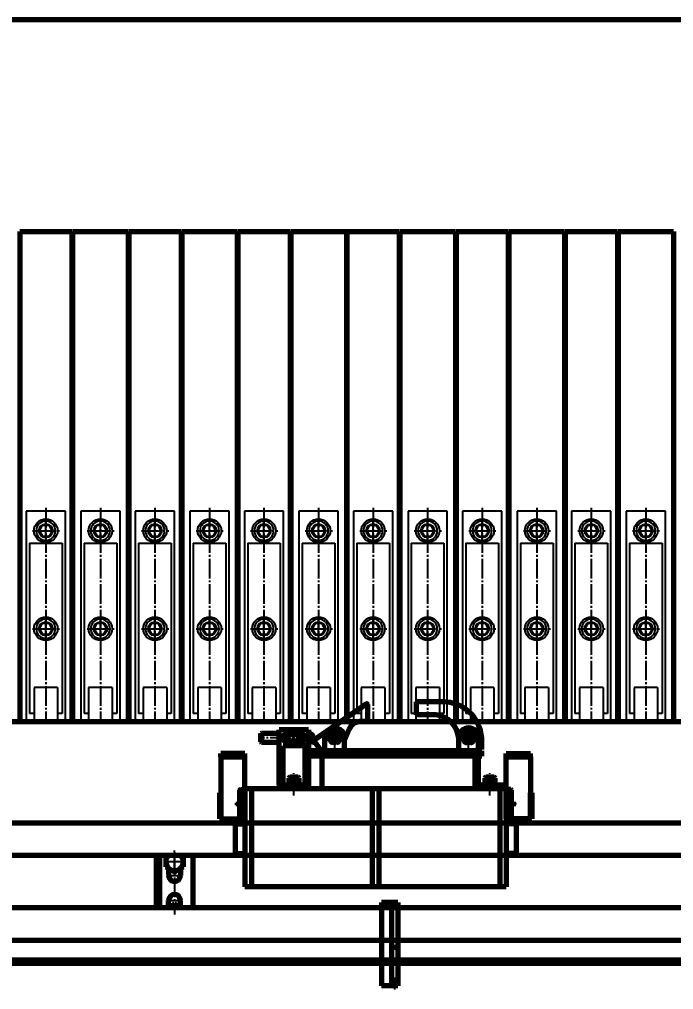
# Model space of a CAD drawing. Header units: millimetres. Extents: x -14850 to 14850, y -10500 to 10500.
# Drawn here: x -5127 to -4125, y 2566 to 4052 of the extents above; entities that cross this region are included whole.
import ezdxf

# ---------------------------------------------------------------- set-up
doc = ezdxf.new("R2010")
doc.units = ezdxf.units.MM
doc.linetypes.add('EB_DASH', pattern=[6, 3, -3])
doc.linetypes.add('EB_DASHDOT', pattern=[39, 30, -3, 3, -3])
for name, color, linetype, lineweight in [('CAXA0', 7, 'Continuous', 70), ('CAXA1', 1, 'EB_DASHDOT', 25), ('CAXA2', 6, 'EB_DASH', 25), ('CAXA3', 7, 'Continuous', 25), ('CAXA4', 3, 'Continuous', 25)]:
    doc.layers.add(name, color=color, linetype=linetype, lineweight=lineweight)
doc.styles.add('标准', font='', dxfattribs={"width": 0.667})
doc.styles.get('标准').set_extended_font_data('NSimSun')
doc.dimstyles.new('标准', dxfattribs={"dimscale": 50, "dimtxt": 3.5, "dimasz": 3, "dimexe": 2, "dimexo": 0, "dimtad": 1, "dimdec": 1, "dimzin": 12, "dimdsep": 46, "dimtxsty": '标准', "dimcen": 0, "dimdle": 4, "dimaunit": 1, "dimazin": 2, "dimtfac": 1, "dimtdec": 3, "dimtmove": 0, "dimatfit": 3, "dimfxl": 0, "dimtolj": 1, "dimtzin": 0, "dimarcsym": 0})

# ---------------------------------------------------------------- blocks, each defined once
blk = doc.blocks.new('CAXBLOCK44', base_point=(-4560, 2639))
at = {"layer": 'CAXA0', "linetype": 'Continuous', "lineweight": 70}
for p, q in [((-4547.4, 2699.6), (-4572.4, 2699.6)), ((-4572.4, 2699.6), (-4572.4, 2571.6)), ((-4557.4, 2699.6), (-4557.4, 2571.6)), ((-4547.4, 2699.6), (-4547.4, 2571.6)), ((-4547.4, 2630.6), (-4557.4, 2630.6)), ((-4547.4, 2571.6), (-4572.4, 2571.6))]:
    blk.add_line(p, q, dxfattribs=at)
at = {"layer": 'CAXA1', "linetype": 'EB_DASHDOT', "lineweight": 25}
for p, q in [((-4560, 2608.6), (-4545.4, 2608.6)), ((-4559.5, 2583.6), (-4543.5, 2583.6))]:
    blk.add_line(p, q, dxfattribs=at)
at = {"layer": 'CAXA1', "color": 1, "linetype": 'EB_DASHDOT', "lineweight": 25}
blk.add_line((-4552.4, 2582.5), (-4552.4, 2566), dxfattribs=at)
blk = doc.blocks.new('CAXBLOCK282', base_point=(-4210.4, 3351.7))
at = {"layer": 'CAXA0', "linetype": 'Continuous', "lineweight": 70}
for p, q in [((-4210.4, 3726.7), (-4125.4, 3726.7)), ((-4210.4, 3726.7), (-4210.4, 2976.7)), ((-4125.4, 3726.7), (-4125.4, 2976.7)), ((-4210.4, 2976.7), (-4125.4, 2976.7))]:
    blk.add_line(p, q, dxfattribs=at)
at = {"layer": 'CAXA2', "color": 6, "linetype": 'Continuous', "lineweight": 25}
for p, q in [((-4197.9, 3298.7), (-4197.9, 2976.7)), ((-4137.9, 3298.7), (-4197.9, 3298.7)), ((-4137.9, 2976.7), (-4137.9, 3298.7)), ((-4167.9, 3250.8), (-4167.9, 3286.5)), ((-4177.7, 3268.7), (-4172.8, 3277.2)), ((-4177.7, 3268.7), (-4172.8, 3260.2)), ((-4172.8, 3277.2), (-4163, 3277.2)), ((-4158.1, 3268.7), (-4163, 3277.2)), ((-4158.1, 3268.7), (-4163, 3277.2)), ((-4158.1, 3268.7), (-4163, 3260.2)), ((-4172.8, 3260.2), (-4163, 3260.2)), ((-4192.9, 3249.7), (-4192.9, 2988.7)), ((-4192.9, 3249.7), (-4142.9, 3249.7)), ((-4142.9, 3249.7), (-4142.9, 2988.7)), ((-4167.9, 3100.8), (-4167.9, 3136.5)), ((-4177.7, 3118.7), (-4172.8, 3127.2)), ((-4172.8, 3127.2), (-4163, 3127.2)), ((-4158.1, 3118.7), (-4163, 3127.2)), ((-4158.1, 3118.7), (-4163, 3127.2)), ((-4177.7, 3118.7), (-4172.8, 3110.2)), ((-4172.8, 3110.2), (-4163, 3110.2)), ((-4158.1, 3118.7), (-4163, 3110.2)), ((-4185.9, 3028.7), (-4185.9, 2978.7)), ((-4149.9, 3028.7), (-4185.9, 3028.7)), ((-4149.9, 3028.7), (-4149.9, 2978.7)), ((-4185.9, 2988.7), (-4192.9, 2988.7)), ((-4142.9, 2988.7), (-4149.9, 2988.7)), ((-4149.9, 2978.7), (-4185.9, 2978.7))]:
    blk.add_line(p, q, dxfattribs=at)
at = {"layer": 'CAXA2', "color": 6, "linetype": 'EB_DASHDOT', "lineweight": 25}
for p, q in [((-4167.9, 3303.7), (-4167.9, 2976.7)), ((-4188.4, 3268.7), (-4146.8, 3268.7)), ((-4188.4, 3118.7), (-4146.8, 3118.7))]:
    blk.add_line(p, q, dxfattribs=at)
at = {"layer": 'CAXA2', "color": 6, "linetype": 'Continuous', "lineweight": 25}
for centre, radius in [((-4167.9, 3268.7), 18), ((-4167.9, 3268.7), 10.5), ((-4167.9, 3268.7), 9.81), ((-4167.9, 3118.7), 18), ((-4167.9, 3118.7), 18), ((-4167.9, 3118.7), 10.5), ((-4167.9, 3118.7), 10.5), ((-4167.9, 3118.7), 9.81)]:
    blk.add_circle(centre, radius, dxfattribs=at)
for centre, start, end in [((-4167.9, 3268.7), 0, 180), ((-4167.9, 3268.7), 180, 0), ((-4167.9, 3118.7), 0, 180), ((-4167.9, 3118.7), 180, 0)]:
    blk.add_arc(centre, 14.8, start, end, dxfattribs=at)
blk = doc.blocks.new('CAXBLOCK283', base_point=(-4106.5, 3358.4))
at = {"layer": 'CAXA0', "linetype": 'Continuous', "lineweight": 70}
for p, q in [((-4291.4, 3726.7), (-4211.4, 3726.7)), ((-4291.4, 3726.7), (-4291.4, 2976.7)), ((-4211.4, 3726.7), (-4211.4, 2976.7)), ((-4291.4, 2976.7), (-4211.4, 2976.7))]:
    blk.add_line(p, q, dxfattribs=at)
at = {"layer": 'CAXA2', "color": 6, "linetype": 'Continuous', "lineweight": 25}
for p, q in [((-4281.4, 3298.7), (-4281.4, 2976.7)), ((-4221.4, 3298.7), (-4281.4, 3298.7)), ((-4221.4, 2976.7), (-4221.4, 3298.7)), ((-4251.4, 3250.8), (-4251.4, 3286.5)), ((-4261.2, 3268.7), (-4256.3, 3277.2)), ((-4261.2, 3268.7), (-4256.3, 3260.2)), ((-4256.3, 3277.2), (-4246.5, 3277.2)), ((-4241.6, 3268.7), (-4246.5, 3277.2)), ((-4241.6, 3268.7), (-4246.5, 3277.2)), ((-4241.6, 3268.7), (-4246.5, 3260.2)), ((-4256.3, 3260.2), (-4246.5, 3260.2)), ((-4276.4, 3249.7), (-4276.4, 2988.7)), ((-4276.4, 3249.7), (-4226.4, 3249.7)), ((-4226.4, 3249.7), (-4226.4, 2988.7)), ((-4251.4, 3100.8), (-4251.4, 3136.5)), ((-4261.2, 3118.7), (-4256.3, 3127.2)), ((-4256.3, 3127.2), (-4246.5, 3127.2)), ((-4241.6, 3118.7), (-4246.5, 3127.2)), ((-4241.6, 3118.7), (-4246.5, 3127.2)), ((-4261.2, 3118.7), (-4256.3, 3110.2)), ((-4256.3, 3110.2), (-4246.5, 3110.2)), ((-4241.6, 3118.7), (-4246.5, 3110.2)), ((-4269.4, 3028.7), (-4269.4, 2978.7)), ((-4233.4, 3028.7), (-4269.4, 3028.7)), ((-4233.4, 3028.7), (-4233.4, 2978.7)), ((-4269.4, 2988.7), (-4276.4, 2988.7)), ((-4226.4, 2988.7), (-4233.4, 2988.7)), ((-4233.4, 2978.7), (-4269.4, 2978.7))]:
    blk.add_line(p, q, dxfattribs=at)
at = {"layer": 'CAXA2', "color": 6, "linetype": 'EB_DASHDOT', "lineweight": 25}
for p, q in [((-4251.4, 3303.7), (-4251.4, 2976.7)), ((-4271.9, 3268.7), (-4230.3, 3268.7)), ((-4271.9, 3118.7), (-4230.3, 3118.7))]:
    blk.add_line(p, q, dxfattribs=at)
at = {"layer": 'CAXA2', "color": 6, "linetype": 'Continuous', "lineweight": 25}
for centre, radius in [((-4251.4, 3268.7), 18), ((-4251.4, 3268.7), 10.5), ((-4251.4, 3268.7), 9.81), ((-4251.4, 3118.7), 18), ((-4251.4, 3118.7), 18), ((-4251.4, 3118.7), 10.5), ((-4251.4, 3118.7), 10.5), ((-4251.4, 3118.7), 9.81)]:
    blk.add_circle(centre, radius, dxfattribs=at)
for centre, start, end in [((-4251.4, 3268.7), 0, 180), ((-4251.4, 3268.7), 180, 0), ((-4251.4, 3118.7), 0, 180), ((-4251.4, 3118.7), 180, 0)]:
    blk.add_arc(centre, 14.8, start, end, dxfattribs=at)
blk = doc.blocks.new('CAXBLOCK284', base_point=(-4377.4, 3351.7))
at = {"layer": 'CAXA0', "linetype": 'Continuous', "lineweight": 70}
for p, q in [((-4377.4, 3726.7), (-4292.4, 3726.7)), ((-4377.4, 3726.7), (-4377.4, 2976.7)), ((-4292.4, 3726.7), (-4292.4, 2976.7)), ((-4377.4, 2976.7), (-4292.4, 2976.7))]:
    blk.add_line(p, q, dxfattribs=at)
at = {"layer": 'CAXA2', "color": 6, "linetype": 'Continuous', "lineweight": 25}
for p, q in [((-4364.9, 3298.7), (-4364.9, 2976.7)), ((-4304.9, 3298.7), (-4364.9, 3298.7)), ((-4304.9, 2976.7), (-4304.9, 3298.7)), ((-4334.9, 3250.8), (-4334.9, 3286.5)), ((-4344.7, 3268.7), (-4339.8, 3277.2)), ((-4344.7, 3268.7), (-4339.8, 3260.2)), ((-4339.8, 3277.2), (-4330, 3277.2)), ((-4325.1, 3268.7), (-4330, 3277.2)), ((-4325.1, 3268.7), (-4330, 3277.2)), ((-4325.1, 3268.7), (-4330, 3260.2)), ((-4339.8, 3260.2), (-4330, 3260.2)), ((-4359.9, 3249.7), (-4359.9, 2988.7)), ((-4359.9, 3249.7), (-4309.9, 3249.7)), ((-4309.9, 3249.7), (-4309.9, 2988.7)), ((-4334.9, 3100.8), (-4334.9, 3136.5)), ((-4344.7, 3118.7), (-4339.8, 3127.2)), ((-4339.8, 3127.2), (-4330, 3127.2)), ((-4325.1, 3118.7), (-4330, 3127.2)), ((-4325.1, 3118.7), (-4330, 3127.2)), ((-4344.7, 3118.7), (-4339.8, 3110.2)), ((-4339.8, 3110.2), (-4330, 3110.2)), ((-4325.1, 3118.7), (-4330, 3110.2)), ((-4352.9, 3028.7), (-4352.9, 2978.7)), ((-4316.9, 3028.7), (-4352.9, 3028.7)), ((-4316.9, 3028.7), (-4316.9, 2978.7)), ((-4352.9, 2988.7), (-4359.9, 2988.7)), ((-4309.9, 2988.7), (-4316.9, 2988.7)), ((-4316.9, 2978.7), (-4352.9, 2978.7))]:
    blk.add_line(p, q, dxfattribs=at)
at = {"layer": 'CAXA2', "color": 6, "linetype": 'EB_DASHDOT', "lineweight": 25}
for p, q in [((-4334.9, 3303.7), (-4334.9, 2976.7)), ((-4355.4, 3268.7), (-4313.8, 3268.7)), ((-4355.4, 3118.7), (-4313.8, 3118.7))]:
    blk.add_line(p, q, dxfattribs=at)
at = {"layer": 'CAXA2', "color": 6, "linetype": 'Continuous', "lineweight": 25}
for centre, radius in [((-4334.9, 3268.7), 18), ((-4334.9, 3268.7), 10.5), ((-4334.9, 3268.7), 9.81), ((-4334.9, 3118.7), 18), ((-4334.9, 3118.7), 18), ((-4334.9, 3118.7), 10.5), ((-4334.9, 3118.7), 10.5), ((-4334.9, 3118.7), 9.81)]:
    blk.add_circle(centre, radius, dxfattribs=at)
for centre, start, end in [((-4334.9, 3268.7), 0, 180), ((-4334.9, 3268.7), 180, 0), ((-4334.9, 3118.7), 0, 180), ((-4334.9, 3118.7), 180, 0)]:
    blk.add_arc(centre, 14.8, start, end, dxfattribs=at)
blk = doc.blocks.new('CAXBLOCK285', base_point=(-4273.5, 3358.4))
at = {"layer": 'CAXA0', "linetype": 'Continuous', "lineweight": 70}
for p, q in [((-4458.4, 3726.7), (-4378.4, 3726.7)), ((-4458.4, 3726.7), (-4458.4, 2976.7)), ((-4378.4, 3726.7), (-4378.4, 2976.7)), ((-4458.4, 2976.7), (-4378.4, 2976.7))]:
    blk.add_line(p, q, dxfattribs=at)
at = {"layer": 'CAXA2', "color": 6, "linetype": 'Continuous', "lineweight": 25}
for p, q in [((-4448.4, 3298.7), (-4448.4, 2976.7)), ((-4388.4, 3298.7), (-4448.4, 3298.7)), ((-4388.4, 2976.7), (-4388.4, 3298.7)), ((-4418.4, 3250.8), (-4418.4, 3286.5)), ((-4428.2, 3268.7), (-4423.3, 3277.2)), ((-4428.2, 3268.7), (-4423.3, 3260.2)), ((-4423.3, 3277.2), (-4413.5, 3277.2)), ((-4408.6, 3268.7), (-4413.5, 3277.2)), ((-4408.6, 3268.7), (-4413.5, 3277.2)), ((-4408.6, 3268.7), (-4413.5, 3260.2)), ((-4423.3, 3260.2), (-4413.5, 3260.2)), ((-4443.4, 3249.7), (-4443.4, 2988.7)), ((-4443.4, 3249.7), (-4393.4, 3249.7)), ((-4393.4, 3249.7), (-4393.4, 2988.7)), ((-4418.4, 3100.8), (-4418.4, 3136.5)), ((-4428.2, 3118.7), (-4423.3, 3127.2)), ((-4423.3, 3127.2), (-4413.5, 3127.2)), ((-4408.6, 3118.7), (-4413.5, 3127.2)), ((-4408.6, 3118.7), (-4413.5, 3127.2)), ((-4428.2, 3118.7), (-4423.3, 3110.2)), ((-4423.3, 3110.2), (-4413.5, 3110.2)), ((-4408.6, 3118.7), (-4413.5, 3110.2)), ((-4436.4, 3028.7), (-4436.4, 2978.7)), ((-4400.4, 3028.7), (-4436.4, 3028.7)), ((-4400.4, 3028.7), (-4400.4, 2978.7)), ((-4436.4, 2988.7), (-4443.4, 2988.7)), ((-4393.4, 2988.7), (-4400.4, 2988.7)), ((-4400.4, 2978.7), (-4436.4, 2978.7))]:
    blk.add_line(p, q, dxfattribs=at)
at = {"layer": 'CAXA2', "color": 6, "linetype": 'EB_DASHDOT', "lineweight": 25}
for p, q in [((-4418.4, 3303.7), (-4418.4, 2976.7)), ((-4438.9, 3268.7), (-4397.3, 3268.7)), ((-4438.9, 3118.7), (-4397.3, 3118.7))]:
    blk.add_line(p, q, dxfattribs=at)
at = {"layer": 'CAXA2', "color": 6, "linetype": 'Continuous', "lineweight": 25}
for centre, radius in [((-4418.4, 3268.7), 18), ((-4418.4, 3268.7), 10.5), ((-4418.4, 3268.7), 9.81), ((-4418.4, 3118.7), 18), ((-4418.4, 3118.7), 18), ((-4418.4, 3118.7), 10.5), ((-4418.4, 3118.7), 10.5), ((-4418.4, 3118.7), 9.81)]:
    blk.add_circle(centre, radius, dxfattribs=at)
for centre, start, end in [((-4418.4, 3268.7), 0, 180), ((-4418.4, 3268.7), 180, 0), ((-4418.4, 3118.7), 0, 180), ((-4418.4, 3118.7), 180, 0)]:
    blk.add_arc(centre, 14.8, start, end, dxfattribs=at)
blk = doc.blocks.new('CAXBLOCK286', base_point=(-4544.4, 3351.7))
at = {"layer": 'CAXA0', "linetype": 'Continuous', "lineweight": 70}
for p, q in [((-4544.4, 3726.7), (-4459.4, 3726.7)), ((-4544.4, 3726.7), (-4544.4, 2976.7)), ((-4459.4, 3726.7), (-4459.4, 2976.7)), ((-4544.4, 2976.7), (-4459.4, 2976.7))]:
    blk.add_line(p, q, dxfattribs=at)
at = {"layer": 'CAXA2', "color": 6, "linetype": 'Continuous', "lineweight": 25}
for p, q in [((-4531.9, 3298.7), (-4531.9, 2976.7)), ((-4471.9, 3298.7), (-4531.9, 3298.7)), ((-4471.9, 2976.7), (-4471.9, 3298.7)), ((-4501.9, 3250.8), (-4501.9, 3286.5)), ((-4511.7, 3268.7), (-4506.8, 3277.2)), ((-4511.7, 3268.7), (-4506.8, 3260.2)), ((-4506.8, 3277.2), (-4497, 3277.2)), ((-4492.1, 3268.7), (-4497, 3277.2)), ((-4492.1, 3268.7), (-4497, 3277.2)), ((-4492.1, 3268.7), (-4497, 3260.2)), ((-4506.8, 3260.2), (-4497, 3260.2)), ((-4526.9, 3249.7), (-4526.9, 2988.7)), ((-4526.9, 3249.7), (-4476.9, 3249.7)), ((-4476.9, 3249.7), (-4476.9, 2988.7)), ((-4501.9, 3100.8), (-4501.9, 3136.5)), ((-4511.7, 3118.7), (-4506.8, 3127.2)), ((-4506.8, 3127.2), (-4497, 3127.2)), ((-4492.1, 3118.7), (-4497, 3127.2)), ((-4492.1, 3118.7), (-4497, 3127.2)), ((-4511.7, 3118.7), (-4506.8, 3110.2)), ((-4506.8, 3110.2), (-4497, 3110.2)), ((-4492.1, 3118.7), (-4497, 3110.2)), ((-4519.9, 3028.7), (-4519.9, 2978.7)), ((-4483.9, 3028.7), (-4519.9, 3028.7)), ((-4483.9, 3028.7), (-4483.9, 2978.7)), ((-4519.9, 2988.7), (-4526.9, 2988.7)), ((-4476.9, 2988.7), (-4483.9, 2988.7)), ((-4483.9, 2978.7), (-4519.9, 2978.7))]:
    blk.add_line(p, q, dxfattribs=at)
at = {"layer": 'CAXA2', "color": 6, "linetype": 'EB_DASHDOT', "lineweight": 25}
for p, q in [((-4501.9, 3303.7), (-4501.9, 2976.7)), ((-4522.4, 3268.7), (-4480.8, 3268.7)), ((-4522.4, 3118.7), (-4480.8, 3118.7))]:
    blk.add_line(p, q, dxfattribs=at)
at = {"layer": 'CAXA2', "color": 6, "linetype": 'Continuous', "lineweight": 25}
for centre, radius in [((-4501.9, 3268.7), 18), ((-4501.9, 3268.7), 10.5), ((-4501.9, 3268.7), 9.81), ((-4501.9, 3118.7), 18), ((-4501.9, 3118.7), 18), ((-4501.9, 3118.7), 10.5), ((-4501.9, 3118.7), 10.5), ((-4501.9, 3118.7), 9.81)]:
    blk.add_circle(centre, radius, dxfattribs=at)
for centre, start, end in [((-4501.9, 3268.7), 0, 180), ((-4501.9, 3268.7), 180, 0), ((-4501.9, 3118.7), 0, 180), ((-4501.9, 3118.7), 180, 0)]:
    blk.add_arc(centre, 14.8, start, end, dxfattribs=at)
blk = doc.blocks.new('CAXBLOCK287', base_point=(-4440.5, 3358.4))
at = {"layer": 'CAXA0', "linetype": 'Continuous', "lineweight": 70}
for p, q in [((-4625.4, 3726.7), (-4545.4, 3726.7)), ((-4625.4, 3726.7), (-4625.4, 2976.7)), ((-4545.4, 3726.7), (-4545.4, 2976.7)), ((-4625.4, 2976.7), (-4545.4, 2976.7))]:
    blk.add_line(p, q, dxfattribs=at)
at = {"layer": 'CAXA2', "color": 6, "linetype": 'Continuous', "lineweight": 25}
for p, q in [((-4615.4, 3298.7), (-4615.4, 2976.7)), ((-4555.4, 3298.7), (-4615.4, 3298.7)), ((-4555.4, 2976.7), (-4555.4, 3298.7)), ((-4585.4, 3250.8), (-4585.4, 3286.5)), ((-4595.2, 3268.7), (-4590.3, 3277.2)), ((-4595.2, 3268.7), (-4590.3, 3260.2)), ((-4590.3, 3277.2), (-4580.5, 3277.2)), ((-4575.6, 3268.7), (-4580.5, 3277.2)), ((-4575.6, 3268.7), (-4580.5, 3277.2)), ((-4575.6, 3268.7), (-4580.5, 3260.2)), ((-4590.3, 3260.2), (-4580.5, 3260.2)), ((-4610.4, 3249.7), (-4610.4, 2988.7)), ((-4610.4, 3249.7), (-4560.4, 3249.7)), ((-4560.4, 3249.7), (-4560.4, 2988.7)), ((-4585.4, 3100.8), (-4585.4, 3136.5)), ((-4595.2, 3118.7), (-4590.3, 3127.2)), ((-4590.3, 3127.2), (-4580.5, 3127.2)), ((-4575.6, 3118.7), (-4580.5, 3127.2)), ((-4575.6, 3118.7), (-4580.5, 3127.2)), ((-4595.2, 3118.7), (-4590.3, 3110.2)), ((-4590.3, 3110.2), (-4580.5, 3110.2)), ((-4575.6, 3118.7), (-4580.5, 3110.2)), ((-4603.4, 3028.7), (-4603.4, 2978.7)), ((-4567.4, 3028.7), (-4603.4, 3028.7)), ((-4567.4, 3028.7), (-4567.4, 2978.7)), ((-4603.4, 2988.7), (-4610.4, 2988.7)), ((-4560.4, 2988.7), (-4567.4, 2988.7)), ((-4567.4, 2978.7), (-4603.4, 2978.7))]:
    blk.add_line(p, q, dxfattribs=at)
at = {"layer": 'CAXA2', "color": 6, "linetype": 'EB_DASHDOT', "lineweight": 25}
for p, q in [((-4585.4, 3303.7), (-4585.4, 2976.7)), ((-4605.9, 3268.7), (-4564.3, 3268.7)), ((-4605.9, 3118.7), (-4564.3, 3118.7))]:
    blk.add_line(p, q, dxfattribs=at)
at = {"layer": 'CAXA2', "color": 6, "linetype": 'Continuous', "lineweight": 25}
for centre, radius in [((-4585.4, 3268.7), 18), ((-4585.4, 3268.7), 10.5), ((-4585.4, 3268.7), 9.81), ((-4585.4, 3118.7), 18), ((-4585.4, 3118.7), 18), ((-4585.4, 3118.7), 10.5), ((-4585.4, 3118.7), 10.5), ((-4585.4, 3118.7), 9.81)]:
    blk.add_circle(centre, radius, dxfattribs=at)
for centre, start, end in [((-4585.4, 3268.7), 0, 180), ((-4585.4, 3268.7), 180, 0), ((-4585.4, 3118.7), 0, 180), ((-4585.4, 3118.7), 180, 0)]:
    blk.add_arc(centre, 14.8, start, end, dxfattribs=at)
blk = doc.blocks.new('CAXBLOCK288', base_point=(-4711.4, 3351.7))
at = {"layer": 'CAXA0', "linetype": 'Continuous', "lineweight": 70}
for p, q in [((-4711.4, 3726.7), (-4626.4, 3726.7)), ((-4711.4, 3726.7), (-4711.4, 2976.7)), ((-4626.4, 3726.7), (-4626.4, 2976.7)), ((-4711.4, 2976.7), (-4626.4, 2976.7))]:
    blk.add_line(p, q, dxfattribs=at)
at = {"layer": 'CAXA2', "color": 6, "linetype": 'Continuous', "lineweight": 25}
for p, q in [((-4698.9, 3298.7), (-4698.9, 2976.7)), ((-4638.9, 3298.7), (-4698.9, 3298.7)), ((-4638.9, 2976.7), (-4638.9, 3298.7)), ((-4668.9, 3250.8), (-4668.9, 3286.5)), ((-4678.7, 3268.7), (-4673.8, 3277.2)), ((-4678.7, 3268.7), (-4673.8, 3260.2)), ((-4673.8, 3277.2), (-4664, 3277.2)), ((-4659.1, 3268.7), (-4664, 3277.2)), ((-4659.1, 3268.7), (-4664, 3277.2)), ((-4659.1, 3268.7), (-4664, 3260.2)), ((-4673.8, 3260.2), (-4664, 3260.2)), ((-4693.9, 3249.7), (-4693.9, 2988.7)), ((-4693.9, 3249.7), (-4643.9, 3249.7)), ((-4643.9, 3249.7), (-4643.9, 2988.7)), ((-4668.9, 3100.8), (-4668.9, 3136.5)), ((-4678.7, 3118.7), (-4673.8, 3127.2)), ((-4673.8, 3127.2), (-4664, 3127.2)), ((-4659.1, 3118.7), (-4664, 3127.2)), ((-4659.1, 3118.7), (-4664, 3127.2)), ((-4678.7, 3118.7), (-4673.8, 3110.2)), ((-4673.8, 3110.2), (-4664, 3110.2)), ((-4659.1, 3118.7), (-4664, 3110.2)), ((-4686.9, 3028.7), (-4686.9, 2978.7)), ((-4650.9, 3028.7), (-4686.9, 3028.7)), ((-4650.9, 3028.7), (-4650.9, 2978.7)), ((-4686.9, 2988.7), (-4693.9, 2988.7)), ((-4643.9, 2988.7), (-4650.9, 2988.7)), ((-4650.9, 2978.7), (-4686.9, 2978.7))]:
    blk.add_line(p, q, dxfattribs=at)
at = {"layer": 'CAXA2', "color": 6, "linetype": 'EB_DASHDOT', "lineweight": 25}
for p, q in [((-4668.9, 3303.7), (-4668.9, 2976.7)), ((-4689.4, 3268.7), (-4647.8, 3268.7)), ((-4689.4, 3118.7), (-4647.8, 3118.7))]:
    blk.add_line(p, q, dxfattribs=at)
at = {"layer": 'CAXA2', "color": 6, "linetype": 'Continuous', "lineweight": 25}
for centre, radius in [((-4668.9, 3268.7), 18), ((-4668.9, 3268.7), 10.5), ((-4668.9, 3268.7), 9.81), ((-4668.9, 3118.7), 18), ((-4668.9, 3118.7), 18), ((-4668.9, 3118.7), 10.5), ((-4668.9, 3118.7), 10.5), ((-4668.9, 3118.7), 9.81)]:
    blk.add_circle(centre, radius, dxfattribs=at)
for centre, start, end in [((-4668.9, 3268.7), 0, 180), ((-4668.9, 3268.7), 180, 0), ((-4668.9, 3118.7), 0, 180), ((-4668.9, 3118.7), 180, 0)]:
    blk.add_arc(centre, 14.8, start, end, dxfattribs=at)
blk = doc.blocks.new('CAXBLOCK289', base_point=(-4607.5, 3358.4))
at = {"layer": 'CAXA0', "linetype": 'Continuous', "lineweight": 70}
for p, q in [((-4792.4, 3726.7), (-4712.4, 3726.7)), ((-4792.4, 3726.7), (-4792.4, 2976.7)), ((-4712.4, 3726.7), (-4712.4, 2976.7)), ((-4792.4, 2976.7), (-4712.4, 2976.7))]:
    blk.add_line(p, q, dxfattribs=at)
at = {"layer": 'CAXA2', "color": 6, "linetype": 'Continuous', "lineweight": 25}
for p, q in [((-4782.4, 3298.7), (-4782.4, 2976.7)), ((-4722.4, 3298.7), (-4782.4, 3298.7)), ((-4722.4, 2976.7), (-4722.4, 3298.7)), ((-4752.4, 3250.8), (-4752.4, 3286.5)), ((-4762.2, 3268.7), (-4757.3, 3277.2)), ((-4762.2, 3268.7), (-4757.3, 3260.2)), ((-4757.3, 3277.2), (-4747.5, 3277.2)), ((-4742.6, 3268.7), (-4747.5, 3277.2)), ((-4742.6, 3268.7), (-4747.5, 3277.2)), ((-4742.6, 3268.7), (-4747.5, 3260.2)), ((-4757.3, 3260.2), (-4747.5, 3260.2)), ((-4777.4, 3249.7), (-4777.4, 2988.7)), ((-4777.4, 3249.7), (-4727.4, 3249.7)), ((-4727.4, 3249.7), (-4727.4, 2988.7)), ((-4752.4, 3100.8), (-4752.4, 3136.5)), ((-4762.2, 3118.7), (-4757.3, 3127.2)), ((-4757.3, 3127.2), (-4747.5, 3127.2)), ((-4742.6, 3118.7), (-4747.5, 3127.2)), ((-4742.6, 3118.7), (-4747.5, 3127.2)), ((-4762.2, 3118.7), (-4757.3, 3110.2)), ((-4757.3, 3110.2), (-4747.5, 3110.2)), ((-4742.6, 3118.7), (-4747.5, 3110.2)), ((-4770.4, 3028.7), (-4770.4, 2978.7)), ((-4734.4, 3028.7), (-4770.4, 3028.7)), ((-4734.4, 3028.7), (-4734.4, 2978.7)), ((-4770.4, 2988.7), (-4777.4, 2988.7)), ((-4727.4, 2988.7), (-4734.4, 2988.7)), ((-4734.4, 2978.7), (-4770.4, 2978.7))]:
    blk.add_line(p, q, dxfattribs=at)
at = {"layer": 'CAXA2', "color": 6, "linetype": 'EB_DASHDOT', "lineweight": 25}
for p, q in [((-4752.4, 3303.7), (-4752.4, 2976.7)), ((-4772.9, 3268.7), (-4731.3, 3268.7)), ((-4772.9, 3118.7), (-4731.3, 3118.7))]:
    blk.add_line(p, q, dxfattribs=at)
at = {"layer": 'CAXA2', "color": 6, "linetype": 'Continuous', "lineweight": 25}
for centre, radius in [((-4752.4, 3268.7), 18), ((-4752.4, 3268.7), 10.5), ((-4752.4, 3268.7), 9.81), ((-4752.4, 3118.7), 18), ((-4752.4, 3118.7), 18), ((-4752.4, 3118.7), 10.5), ((-4752.4, 3118.7), 10.5), ((-4752.4, 3118.7), 9.81)]:
    blk.add_circle(centre, radius, dxfattribs=at)
for centre, start, end in [((-4752.4, 3268.7), 0, 180), ((-4752.4, 3268.7), 180, 0), ((-4752.4, 3118.7), 0, 180), ((-4752.4, 3118.7), 180, 0)]:
    blk.add_arc(centre, 14.8, start, end, dxfattribs=at)
blk = doc.blocks.new('CAXBLOCK290', base_point=(-4878.4, 3351.7))
at = {"layer": 'CAXA0', "linetype": 'Continuous', "lineweight": 70}
for p, q in [((-4878.4, 3726.7), (-4793.4, 3726.7)), ((-4878.4, 3726.7), (-4878.4, 2976.7)), ((-4793.4, 3726.7), (-4793.4, 2976.7)), ((-4878.4, 2976.7), (-4793.4, 2976.7))]:
    blk.add_line(p, q, dxfattribs=at)
at = {"layer": 'CAXA2', "color": 6, "linetype": 'Continuous', "lineweight": 25}
for p, q in [((-4865.9, 3298.7), (-4865.9, 2976.7)), ((-4805.9, 3298.7), (-4865.9, 3298.7)), ((-4805.9, 2976.7), (-4805.9, 3298.7)), ((-4835.9, 3250.8), (-4835.9, 3286.5)), ((-4845.7, 3268.7), (-4840.8, 3277.2)), ((-4845.7, 3268.7), (-4840.8, 3260.2)), ((-4840.8, 3277.2), (-4831, 3277.2)), ((-4826.1, 3268.7), (-4831, 3277.2)), ((-4826.1, 3268.7), (-4831, 3277.2)), ((-4826.1, 3268.7), (-4831, 3260.2)), ((-4840.8, 3260.2), (-4831, 3260.2)), ((-4860.9, 3249.7), (-4860.9, 2988.7)), ((-4860.9, 3249.7), (-4810.9, 3249.7)), ((-4810.9, 3249.7), (-4810.9, 2988.7)), ((-4835.9, 3100.8), (-4835.9, 3136.5)), ((-4845.7, 3118.7), (-4840.8, 3127.2)), ((-4840.8, 3127.2), (-4831, 3127.2)), ((-4826.1, 3118.7), (-4831, 3127.2)), ((-4826.1, 3118.7), (-4831, 3127.2)), ((-4845.7, 3118.7), (-4840.8, 3110.2)), ((-4840.8, 3110.2), (-4831, 3110.2)), ((-4826.1, 3118.7), (-4831, 3110.2)), ((-4853.9, 3028.7), (-4853.9, 2978.7)), ((-4817.9, 3028.7), (-4853.9, 3028.7)), ((-4817.9, 3028.7), (-4817.9, 2978.7)), ((-4853.9, 2988.7), (-4860.9, 2988.7)), ((-4810.9, 2988.7), (-4817.9, 2988.7)), ((-4817.9, 2978.7), (-4853.9, 2978.7))]:
    blk.add_line(p, q, dxfattribs=at)
at = {"layer": 'CAXA2', "color": 6, "linetype": 'EB_DASHDOT', "lineweight": 25}
for p, q in [((-4835.9, 3303.7), (-4835.9, 2976.7)), ((-4856.4, 3268.7), (-4814.8, 3268.7)), ((-4856.4, 3118.7), (-4814.8, 3118.7))]:
    blk.add_line(p, q, dxfattribs=at)
at = {"layer": 'CAXA2', "color": 6, "linetype": 'Continuous', "lineweight": 25}
for centre, radius in [((-4835.9, 3268.7), 18), ((-4835.9, 3268.7), 10.5), ((-4835.9, 3268.7), 9.81), ((-4835.9, 3118.7), 18), ((-4835.9, 3118.7), 18), ((-4835.9, 3118.7), 10.5), ((-4835.9, 3118.7), 10.5), ((-4835.9, 3118.7), 9.81)]:
    blk.add_circle(centre, radius, dxfattribs=at)
for centre, start, end in [((-4835.9, 3268.7), 0, 180), ((-4835.9, 3268.7), 180, 0), ((-4835.9, 3118.7), 0, 180), ((-4835.9, 3118.7), 180, 0)]:
    blk.add_arc(centre, 14.8, start, end, dxfattribs=at)
blk = doc.blocks.new('CAXBLOCK291', base_point=(-4774.5, 3358.4))
at = {"layer": 'CAXA0', "linetype": 'Continuous', "lineweight": 70}
for p, q in [((-4959.4, 3726.7), (-4879.4, 3726.7)), ((-4959.4, 3726.7), (-4959.4, 2976.7)), ((-4879.4, 3726.7), (-4879.4, 2976.7)), ((-4959.4, 2976.7), (-4879.4, 2976.7))]:
    blk.add_line(p, q, dxfattribs=at)
at = {"layer": 'CAXA2', "color": 6, "linetype": 'Continuous', "lineweight": 25}
for p, q in [((-4949.4, 3298.7), (-4949.4, 2976.7)), ((-4889.4, 3298.7), (-4949.4, 3298.7)), ((-4889.4, 2976.7), (-4889.4, 3298.7)), ((-4919.4, 3250.8), (-4919.4, 3286.5)), ((-4929.2, 3268.7), (-4924.3, 3277.2)), ((-4929.2, 3268.7), (-4924.3, 3260.2)), ((-4924.3, 3277.2), (-4914.5, 3277.2)), ((-4909.6, 3268.7), (-4914.5, 3277.2)), ((-4909.6, 3268.7), (-4914.5, 3277.2)), ((-4909.6, 3268.7), (-4914.5, 3260.2)), ((-4924.3, 3260.2), (-4914.5, 3260.2)), ((-4944.4, 3249.7), (-4944.4, 2988.7)), ((-4944.4, 3249.7), (-4894.4, 3249.7)), ((-4894.4, 3249.7), (-4894.4, 2988.7)), ((-4919.4, 3100.8), (-4919.4, 3136.5)), ((-4929.2, 3118.7), (-4924.3, 3127.2)), ((-4924.3, 3127.2), (-4914.5, 3127.2)), ((-4909.6, 3118.7), (-4914.5, 3127.2)), ((-4909.6, 3118.7), (-4914.5, 3127.2)), ((-4929.2, 3118.7), (-4924.3, 3110.2)), ((-4924.3, 3110.2), (-4914.5, 3110.2)), ((-4909.6, 3118.7), (-4914.5, 3110.2)), ((-4937.4, 3028.7), (-4937.4, 2978.7)), ((-4901.4, 3028.7), (-4937.4, 3028.7)), ((-4901.4, 3028.7), (-4901.4, 2978.7)), ((-4937.4, 2988.7), (-4944.4, 2988.7)), ((-4894.4, 2988.7), (-4901.4, 2988.7)), ((-4901.4, 2978.7), (-4937.4, 2978.7))]:
    blk.add_line(p, q, dxfattribs=at)
at = {"layer": 'CAXA2', "color": 6, "linetype": 'EB_DASHDOT', "lineweight": 25}
for p, q in [((-4919.4, 3303.7), (-4919.4, 2976.7)), ((-4939.9, 3268.7), (-4898.3, 3268.7)), ((-4939.9, 3118.7), (-4898.3, 3118.7))]:
    blk.add_line(p, q, dxfattribs=at)
at = {"layer": 'CAXA2', "color": 6, "linetype": 'Continuous', "lineweight": 25}
for centre, radius in [((-4919.4, 3268.7), 18), ((-4919.4, 3268.7), 10.5), ((-4919.4, 3268.7), 9.81), ((-4919.4, 3118.7), 18), ((-4919.4, 3118.7), 18), ((-4919.4, 3118.7), 10.5), ((-4919.4, 3118.7), 10.5), ((-4919.4, 3118.7), 9.81)]:
    blk.add_circle(centre, radius, dxfattribs=at)
for centre, start, end in [((-4919.4, 3268.7), 0, 180), ((-4919.4, 3268.7), 180, 0), ((-4919.4, 3118.7), 0, 180), ((-4919.4, 3118.7), 180, 0)]:
    blk.add_arc(centre, 14.8, start, end, dxfattribs=at)
blk = doc.blocks.new('CAXBLOCK292', base_point=(-5045.4, 3351.7))
at = {"layer": 'CAXA0', "linetype": 'Continuous', "lineweight": 70}
for p, q in [((-5045.4, 3726.7), (-4960.4, 3726.7)), ((-5045.4, 3726.7), (-5045.4, 2976.7)), ((-4960.4, 3726.7), (-4960.4, 2976.7)), ((-5045.4, 2976.7), (-4960.4, 2976.7))]:
    blk.add_line(p, q, dxfattribs=at)
at = {"layer": 'CAXA2', "color": 6, "linetype": 'Continuous', "lineweight": 25}
for p, q in [((-5032.9, 3298.7), (-5032.9, 2976.7)), ((-4972.9, 3298.7), (-5032.9, 3298.7)), ((-4972.9, 2976.7), (-4972.9, 3298.7)), ((-5002.9, 3250.8), (-5002.9, 3286.5)), ((-5012.7, 3268.7), (-5007.8, 3277.2)), ((-5012.7, 3268.7), (-5007.8, 3260.2)), ((-5007.8, 3277.2), (-4998, 3277.2)), ((-4993.1, 3268.7), (-4998, 3277.2)), ((-4993.1, 3268.7), (-4998, 3277.2)), ((-4993.1, 3268.7), (-4998, 3260.2)), ((-5007.8, 3260.2), (-4998, 3260.2)), ((-5027.9, 3249.7), (-5027.9, 2988.7)), ((-5027.9, 3249.7), (-4977.9, 3249.7)), ((-4977.9, 3249.7), (-4977.9, 2988.7)), ((-5002.9, 3100.8), (-5002.9, 3136.5)), ((-5012.7, 3118.7), (-5007.8, 3127.2)), ((-5007.8, 3127.2), (-4998, 3127.2)), ((-4993.1, 3118.7), (-4998, 3127.2)), ((-4993.1, 3118.7), (-4998, 3127.2)), ((-5012.7, 3118.7), (-5007.8, 3110.2)), ((-5007.8, 3110.2), (-4998, 3110.2)), ((-4993.1, 3118.7), (-4998, 3110.2)), ((-5020.9, 3028.7), (-5020.9, 2978.7)), ((-4984.9, 3028.7), (-5020.9, 3028.7)), ((-4984.9, 3028.7), (-4984.9, 2978.7)), ((-5020.9, 2988.7), (-5027.9, 2988.7)), ((-4977.9, 2988.7), (-4984.9, 2988.7)), ((-4984.9, 2978.7), (-5020.9, 2978.7))]:
    blk.add_line(p, q, dxfattribs=at)
at = {"layer": 'CAXA2', "color": 6, "linetype": 'EB_DASHDOT', "lineweight": 25}
for p, q in [((-5002.9, 3303.7), (-5002.9, 2976.7)), ((-5023.4, 3268.7), (-4981.8, 3268.7)), ((-5023.4, 3118.7), (-4981.8, 3118.7))]:
    blk.add_line(p, q, dxfattribs=at)
at = {"layer": 'CAXA2', "color": 6, "linetype": 'Continuous', "lineweight": 25}
for centre, radius in [((-5002.9, 3268.7), 18), ((-5002.9, 3268.7), 10.5), ((-5002.9, 3268.7), 9.81), ((-5002.9, 3118.7), 18), ((-5002.9, 3118.7), 18), ((-5002.9, 3118.7), 10.5), ((-5002.9, 3118.7), 10.5), ((-5002.9, 3118.7), 9.81)]:
    blk.add_circle(centre, radius, dxfattribs=at)
for centre, start, end in [((-5002.9, 3268.7), 0, 180), ((-5002.9, 3268.7), 180, 0), ((-5002.9, 3118.7), 0, 180), ((-5002.9, 3118.7), 180, 0)]:
    blk.add_arc(centre, 14.8, start, end, dxfattribs=at)
blk = doc.blocks.new('CAXBLOCK293', base_point=(-4941.5, 3358.4))
at = {"layer": 'CAXA0', "linetype": 'Continuous', "lineweight": 70}
for p, q in [((-5126.4, 3726.7), (-5046.4, 3726.7)), ((-5126.4, 3726.7), (-5126.4, 2976.7)), ((-5046.4, 3726.7), (-5046.4, 2976.7)), ((-5126.4, 2976.7), (-5046.4, 2976.7))]:
    blk.add_line(p, q, dxfattribs=at)
at = {"layer": 'CAXA2', "color": 6, "linetype": 'Continuous', "lineweight": 25}
for p, q in [((-5116.4, 3298.7), (-5116.4, 2976.7)), ((-5056.4, 3298.7), (-5116.4, 3298.7)), ((-5056.4, 2976.7), (-5056.4, 3298.7)), ((-5086.4, 3250.8), (-5086.4, 3286.5)), ((-5096.2, 3268.7), (-5091.3, 3277.2)), ((-5096.2, 3268.7), (-5091.3, 3260.2)), ((-5091.3, 3277.2), (-5081.5, 3277.2)), ((-5076.6, 3268.7), (-5081.5, 3277.2)), ((-5076.6, 3268.7), (-5081.5, 3277.2)), ((-5076.6, 3268.7), (-5081.5, 3260.2)), ((-5091.3, 3260.2), (-5081.5, 3260.2)), ((-5111.4, 3249.7), (-5111.4, 2988.7)), ((-5111.4, 3249.7), (-5061.4, 3249.7)), ((-5061.4, 3249.7), (-5061.4, 2988.7)), ((-5086.4, 3100.8), (-5086.4, 3136.5)), ((-5096.2, 3118.7), (-5091.3, 3127.2)), ((-5091.3, 3127.2), (-5081.5, 3127.2)), ((-5076.6, 3118.7), (-5081.5, 3127.2)), ((-5076.6, 3118.7), (-5081.5, 3127.2)), ((-5096.2, 3118.7), (-5091.3, 3110.2)), ((-5091.3, 3110.2), (-5081.5, 3110.2)), ((-5076.6, 3118.7), (-5081.5, 3110.2)), ((-5104.4, 3028.7), (-5104.4, 2978.7)), ((-5068.4, 3028.7), (-5104.4, 3028.7)), ((-5068.4, 3028.7), (-5068.4, 2978.7)), ((-5104.4, 2988.7), (-5111.4, 2988.7)), ((-5061.4, 2988.7), (-5068.4, 2988.7)), ((-5068.4, 2978.7), (-5104.4, 2978.7))]:
    blk.add_line(p, q, dxfattribs=at)
at = {"layer": 'CAXA2', "color": 6, "linetype": 'EB_DASHDOT', "lineweight": 25}
for p, q in [((-5086.4, 3303.7), (-5086.4, 2976.7)), ((-5106.9, 3268.7), (-5065.3, 3268.7)), ((-5106.9, 3118.7), (-5065.3, 3118.7))]:
    blk.add_line(p, q, dxfattribs=at)
at = {"layer": 'CAXA2', "color": 6, "linetype": 'Continuous', "lineweight": 25}
for centre, radius in [((-5086.4, 3268.7), 18), ((-5086.4, 3268.7), 10.5), ((-5086.4, 3268.7), 9.81), ((-5086.4, 3118.7), 18), ((-5086.4, 3118.7), 18), ((-5086.4, 3118.7), 10.5), ((-5086.4, 3118.7), 10.5), ((-5086.4, 3118.7), 9.81)]:
    blk.add_circle(centre, radius, dxfattribs=at)
for centre, start, end in [((-5086.4, 3268.7), 0, 180), ((-5086.4, 3268.7), 180, 0), ((-5086.4, 3118.7), 0, 180), ((-5086.4, 3118.7), 180, 0)]:
    blk.add_arc(centre, 14.8, start, end, dxfattribs=at)
blk = doc.blocks.new('CAXBLOCK468', base_point=(-4439.1, 2951.6))
at = {"layer": 'CAXA0'}
for p, q in [((-4440.6, 2944.4), (-4441.5, 2943.3)), ((-4437.6, 2944.4), (-4436.7, 2943.3))]:
    blk.add_line(p, q, dxfattribs=at)
for centre in [(-4442.4, 2945.1), (-4435.8, 2945.1)]:
    blk.add_circle(centre, 0.85, dxfattribs=at)
for centre, radius, start, end in [((-4439.1, 2951.6), 8.65, 286.2809, 253.7191), ((-4439.1, 2951.3), 6.9, 313.6123, 226.3877), ((-4442.4, 2945.1), 1.89, 338.3101, 141.6899), ((-4435.8, 2945.1), 1.89, 38.3101, 201.6899)]:
    blk.add_arc(centre, radius, start, end, dxfattribs=at)
at = {"layer": 'CAXA1'}
for p, q in [((-4439.1, 2963.3), (-4439.1, 2941)), ((-4427.4, 2951.6), (-4450.7, 2951.6)), ((-4439.5, 2945.1), (-4445.2, 2945.1)), ((-4442.4, 2942.3), (-4442.4, 2948)), ((-4433, 2945.1), (-4438.7, 2945.1)), ((-4435.8, 2948), (-4435.8, 2942.3))]:
    blk.add_line(p, q, dxfattribs=at)
blk = doc.blocks.new('CAXBLOCK469', base_point=(-4644.1, 2952))
at = {"layer": 'CAXA0'}
for p, q in [((-4645.6, 2944.8), (-4646.5, 2943.7)), ((-4642.6, 2944.8), (-4641.7, 2943.7))]:
    blk.add_line(p, q, dxfattribs=at)
for centre in [(-4647.4, 2945.5), (-4640.8, 2945.5)]:
    blk.add_circle(centre, 0.85, dxfattribs=at)
for centre, radius, start, end in [((-4644.1, 2952), 8.65, 286.2809, 253.7191), ((-4644.1, 2951.6), 6.9, 313.6123, 226.3877), ((-4647.4, 2945.5), 1.89, 338.3101, 141.6899), ((-4640.8, 2945.5), 1.89, 38.3101, 201.6899)]:
    blk.add_arc(centre, radius, start, end, dxfattribs=at)
at = {"layer": 'CAXA1'}
for p, q in [((-4644.1, 2963.6), (-4644.1, 2941.3)), ((-4632.4, 2952), (-4655.7, 2952)), ((-4644.5, 2945.5), (-4650.2, 2945.5)), ((-4647.4, 2942.6), (-4647.4, 2948.3)), ((-4638, 2945.5), (-4643.7, 2945.5)), ((-4640.8, 2948.3), (-4640.8, 2942.6))]:
    blk.add_line(p, q, dxfattribs=at)
blk = doc.blocks.new('CAXBLOCK470', base_point=(-4642.6, 2946.5))
at = {"layer": 'CAXA0'}
blk.add_circle((-4644.1, 2952), 7.5, dxfattribs=at)
at = {"layer": 'CAXA2', "linetype": 'EB_DASH', "lineweight": 25}
blk.add_circle((-4644.1, 2952), 6.5, dxfattribs=at)
blk = doc.blocks.new('CAXBLOCK471', base_point=(-4437.6, 2946.1))
at = {"layer": 'CAXA0'}
blk.add_circle((-4439.1, 2951.6), 7.5, dxfattribs=at)
at = {"layer": 'CAXA2', "linetype": 'EB_DASH', "lineweight": 25}
blk.add_circle((-4439.1, 2951.6), 6.5, dxfattribs=at)
blk = doc.blocks.new('CAXBLOCK467', base_point=(-4645.8, 2805.9))
at = {"layer": 'CAXA0'}
for p, q in [((-4595.7, 3003.6), (-4676.6, 2947.3)), ((-4594.1, 3002.7), (-4594.1, 2976.6)), ((-4479.1, 3006.6), (-4519.1, 3006.6)), ((-4519.1, 2986.6), (-4519.1, 3006.6)), ((-4489.1, 2986.6), (-4519.1, 2986.6)), ((-4594.1, 2976.6), (-4604.1, 2976.6)), ((-4756.1, 2958.9), (-4757.1, 2957.9)), ((-4757.1, 2945.4), (-4757.1, 2957.9)), ((-4756.1, 2958.9), (-4756.1, 2944.4)), ((-4756.1, 2958.9), (-4729.1, 2958.9)), ((-4684.1, 2963.6), (-4729.1, 2963.6)), ((-4729.1, 2879.6), (-4729.1, 2963.6)), ((-4694.1, 2956.6), (-4719.1, 2956.6)), ((-4684.1, 2963.6), (-4684.1, 2873.6)), ((-4684.1, 2958.9), (-4684.1, 2944.4)), ((-4622.6, 2964.3), (-4629.1, 2948.6)), ((-4757.1, 2945.4), (-4756.1, 2944.4)), ((-4729.1, 2944.4), (-4756.1, 2944.4)), ((-4694.1, 2946.6), (-4719.1, 2946.6)), ((-4674.5, 2945.2), (-4674.9, 2944.9)), ((-4674.5, 2945.2), (-4665.5, 2932.6)), ((-4659.1, 2931.6), (-4659.1, 2951.6)), ((-4629.1, 2931.6), (-4629.1, 2951.6)), ((-4454.1, 2931.6), (-4454.1, 2951.6)), ((-4424.1, 2931.6), (-4424.1, 2951.6)), ((-4419.1, 2933.6), (-4419.1, 2951.6)), ((-4781.6, 2927.4), (-4818.6, 2927.4)), ((-4818.6, 2922.4), (-4818.6, 2927.4)), ((-4781.6, 2922.4), (-4781.6, 2927.4)), ((-4723.1, 2879.6), (-4723.1, 2939.4)), ((-4684.1, 2939.4), (-4723.1, 2939.4)), ((-4690.1, 2939.4), (-4690.1, 2879.6)), ((-4419.1, 2931.6), (-4684.1, 2931.6)), ((-4659.1, 2932.6), (-4665.5, 2932.6)), ((-4419.1, 2933.6), (-4424.1, 2933.6)), ((-4419.1, 2923.6), (-4419.1, 2931.6)), ((-4381.6, 2927.4), (-4344.6, 2927.4)), ((-4381.6, 2922.4), (-4381.6, 2927.4)), ((-4344.6, 2922.4), (-4344.6, 2927.4)), ((-4818.6, 2922.4), (-4818.6, 2827.4)), ((-4781.6, 2922.4), (-4818.6, 2922.4)), ((-4818.6, 2922.4), (-4781.6, 2922.4)), ((-4781.6, 2827.4), (-4781.6, 2922.4)), ((-4419.1, 2923.6), (-4684.1, 2923.6)), ((-4664.1, 2923.6), (-4664.1, 2873.6)), ((-4429.1, 2873.6), (-4429.1, 2923.6)), ((-4424.1, 2879.6), (-4424.1, 2923.6)), ((-4381.6, 2827.4), (-4381.6, 2922.4)), ((-4381.6, 2922.4), (-4344.6, 2922.4)), ((-4344.6, 2922.4), (-4381.6, 2922.4)), ((-4344.6, 2922.4), (-4344.6, 2827.4)), ((-4714.5, 2889.7), (-4714.5, 2881.6)), ((-4700.3, 2891.3), (-4712.9, 2891.3)), ((-4698.7, 2881.6), (-4698.7, 2889.7)), ((-4414.5, 2889.7), (-4414.5, 2881.6)), ((-4400.3, 2891.3), (-4412.9, 2891.3)), ((-4398.7, 2881.6), (-4398.7, 2889.7)), ((-4820.6, 2867.4), (-4820.6, 2827.4)), ((-4818.6, 2867.4), (-4820.6, 2867.4)), ((-4818.6, 2827.4), (-4818.6, 2867.4)), ((-4789.6, 2827.4), (-4789.6, 2871.4)), ((-4788.6, 2872.4), (-4781.6, 2872.4)), ((-4381.6, 2873.6), (-4781.6, 2873.6)), ((-4781.6, 2873.6), (-4781.6, 2723.6)), ((-4771.6, 2873.6), (-4771.6, 2723.6)), ((-4729.1, 2879.6), (-4729.1, 2873.6)), ((-4729.1, 2879.6), (-4684.1, 2879.6)), ((-4664.1, 2873.6), (-4729.1, 2873.6)), ((-4696.6, 2881.6), (-4716.6, 2881.6)), ((-4716.6, 2881.6), (-4716.6, 2879.6)), ((-4716.6, 2879.6), (-4696.6, 2879.6)), ((-4714.5, 2881.6), (-4698.7, 2881.6)), ((-4696.6, 2879.6), (-4696.6, 2881.6)), ((-4586.6, 2873.6), (-4586.6, 2723.6)), ((-4576.6, 2873.6), (-4576.6, 2723.6)), ((-4429.1, 2879.6), (-4384.1, 2879.6)), ((-4384.1, 2873.6), (-4429.1, 2873.6)), ((-4396.6, 2881.6), (-4416.6, 2881.6)), ((-4416.6, 2881.6), (-4416.6, 2879.6)), ((-4416.6, 2879.6), (-4396.6, 2879.6)), ((-4414.5, 2881.6), (-4398.7, 2881.6)), ((-4396.6, 2879.6), (-4396.6, 2881.6)), ((-4391.6, 2873.6), (-4391.6, 2723.6)), ((-4384.1, 2879.6), (-4384.1, 2873.6)), ((-4381.6, 2873.6), (-4381.6, 2723.6)), ((-4374.6, 2872.4), (-4381.6, 2872.4)), ((-4373.6, 2827.4), (-4373.6, 2871.4)), ((-4344.6, 2827.4), (-4344.6, 2867.4)), ((-4344.6, 2867.4), (-4342.6, 2867.4)), ((-4342.6, 2867.4), (-4342.6, 2827.4)), ((-4791.9, 2853.7), (-4791.3, 2853.7)), ((-4791.9, 2853.7), (-4791.9, 2846.8)), ((-4791.3, 2846.8), (-4791.3, 2853.7)), ((-4791.3, 2853.7), (-4790, 2852.5)), ((-4371.9, 2853.7), (-4373.2, 2852.5)), ((-4371.9, 2846.8), (-4371.9, 2853.7)), ((-4371.2, 2853.7), (-4371.9, 2853.7)), ((-4371.2, 2853.7), (-4371.2, 2846.8)), ((-4791.9, 2846.8), (-4791.3, 2846.8)), ((-4791.3, 2846.8), (-4790, 2848.1)), ((-4789.6, 2852.2), (-4789.6, 2848.4)), ((-4373.6, 2852.2), (-4373.6, 2848.4)), ((-4371.9, 2846.8), (-4373.2, 2848.1)), ((-4371.2, 2846.8), (-4371.9, 2846.8)), ((-4820.6, 2827.4), (-4818.6, 2827.4)), ((-4818.6, 2827.4), (-4781.6, 2827.4)), ((-4344.6, 2827.4), (-4381.6, 2827.4)), ((-4342.6, 2827.4), (-4344.6, 2827.4)), ((-4796.6, 2819.6), (-4781.6, 2819.6)), ((-4796.6, 2819.6), (-4796.6, 2774.6)), ((-4366.6, 2819.6), (-4381.6, 2819.6)), ((-4366.6, 2819.6), (-4366.6, 2774.6)), ((-4796.6, 2774.6), (-4781.6, 2774.6)), ((-4381.6, 2774.6), (-4381.6, 2723.6)), ((-4366.6, 2774.6), (-4381.6, 2774.6)), ((-4381.6, 2723.6), (-4781.6, 2723.6))]:
    blk.add_line(p, q, dxfattribs=at)
for centre in [(-4644.1, 2951.6), (-4644.1, 2951.6), (-4644.1, 2951.6), (-4439.1, 2951.6), (-4439.1, 2951.6)]:
    blk.add_circle(centre, 7.5, dxfattribs=at)
for centre, radius, start, end in [((-4595.1, 3002.7), 1, 0, 124.7881), ((-4478.4, 2947.1), 59.5, 4.3372, 90.6419), ((-4493.8, 2946.9), 40, 6.7774, 83.2226), ((-4604.1, 2956.6), 20, 90, 157.3801), ((-4719.1, 2951.6), 5, 90, 270), ((-4694.1, 2951.6), 5, 270, 90), ((-4684.1, 2951.9), 7, 0, 90), ((-4644.1, 2951.6), 15, 0, 180), ((-4439.1, 2951.6), 15, 0, 180), ((-4719.1, 2951.6), 4, 270, 180), ((-4684.1, 2951.4), 7, 270, 0), ((-4675.8, 2946.1), 1.5, 124.7881, 215.6308), ((-4675.8, 2946.1), 1.5, 215.6308, 304.7881), ((-4712.9, 2889.7), 1.57, 90, 180), ((-4700.3, 2889.7), 1.57, 0, 90), ((-4412.9, 2889.7), 1.57, 90, 180), ((-4400.3, 2889.7), 1.57, 0, 90), ((-4788.6, 2871.4), 1, 90, 180), ((-4374.6, 2871.4), 1, 0, 90), ((-4789, 2853.4), 1.4, 225, 245.5302), ((-4374.2, 2853.4), 1.4, 294.4698, 315), ((-4789, 2847.1), 1.4, 114.4698, 135), ((-4374.2, 2847.1), 1.4, 45, 65.5302)]:
    blk.add_arc(centre, radius, start, end, dxfattribs=at)
at = {"layer": 'CAXA1'}
for p, q in [((-4644.1, 2978.3), (-4644.1, 2944.1)), ((-4719.1, 2958.9), (-4719.1, 2944.4)), ((-4719.1, 2958.9), (-4719.1, 2944.4)), ((-4706.6, 2963.6), (-4706.6, 2939.4)), ((-4694.1, 2958.9), (-4694.1, 2944.4)), ((-4644.1, 2959.1), (-4644.1, 2944.1)), ((-4439.1, 2937.2), (-4439.1, 2966.9)), ((-4673.8, 2951.6), (-4757.1, 2951.6)), ((-4636.6, 2951.6), (-4651.6, 2951.6)), ((-4636.6, 2951.6), (-4651.6, 2951.6)), ((-4644.1, 2923.6), (-4644.1, 2956.2)), ((-4439.1, 2923.6), (-4439.1, 2956.2)), ((-4706.6, 2863.2), (-4706.6, 2897.2)), ((-4406.6, 2863.2), (-4406.6, 2897.2)), ((-4406.6, 2868.9), (-4406.6, 2894.3)), ((-4797.1, 2850.3), (-4782.4, 2850.3)), ((-4366, 2850.3), (-4380.8, 2850.3))]:
    blk.add_line(p, q, dxfattribs=at)
at = {"layer": 'CAXA1', "linetype": 'EB_DASHDOT', "lineweight": 25}
for p, q in [((-4644.1, 2933.6), (-4644.1, 2969.6)), ((-4626.1, 2951.6), (-4659.4, 2951.6)), ((-4794.9, 2850.3), (-4780.9, 2850.3)), ((-4368.2, 2850.3), (-4376.9, 2850.3))]:
    blk.add_line(p, q, dxfattribs=at)
at = {"layer": 'CAXA1', "color": 1, "linetype": 'EB_DASHDOT', "lineweight": 25}
for p, q in [((-4706.6, 2876.6), (-4706.6, 2884.6)), ((-4406.6, 2876.6), (-4406.6, 2884.6))]:
    blk.add_line(p, q, dxfattribs=at)
at = {"layer": 'CAXA2'}
for p, q in [((-4711.2, 2886.3), (-4711.2, 2891.3)), ((-4711.2, 2886.3), (-4706.6, 2883.6)), ((-4708.9, 2886.3), (-4708.9, 2891.3)), ((-4702, 2886.3), (-4706.6, 2883.6)), ((-4704.3, 2886.3), (-4704.3, 2891.3)), ((-4702, 2886.3), (-4702, 2891.3)), ((-4411.2, 2886.3), (-4411.2, 2891.3)), ((-4411.2, 2886.3), (-4406.6, 2883.6)), ((-4408.9, 2886.3), (-4408.9, 2891.3)), ((-4402, 2886.3), (-4406.6, 2883.6)), ((-4404.3, 2886.3), (-4404.3, 2891.3)), ((-4402, 2886.3), (-4402, 2891.3))]:
    blk.add_line(p, q, dxfattribs=at)
for centre, radius, start, end in [((-4710.1, 2888.6), 2.58, 243.4349, 296.5651), ((-4706.6, 2895.1), 9.07, 255.2529, 284.7471), ((-4703.1, 2888.6), 2.58, 243.4349, 296.5651), ((-4410.1, 2888.6), 2.58, 243.4349, 296.5651), ((-4406.6, 2895.1), 9.07, 255.2529, 284.7471), ((-4403.1, 2888.6), 2.58, 243.4349, 296.5651)]:
    blk.add_arc(centre, radius, start, end, dxfattribs=at)
at = {"layer": 'CAXA3'}
blk.add_circle((-4719.1, 2951.6), 3.5, dxfattribs=at)
at = {"layer": 'CAXA0'}
for name, p in [('CAXBLOCK469', (-4644.1, 2952)), ('CAXBLOCK470', (-4642.6, 2946.5)), ('CAXBLOCK468', (-4439.1, 2951.6)), ('CAXBLOCK471', (-4437.6, 2946.1))]:
    blk.add_blockref(name, p, dxfattribs=at)
blk = doc.blocks.new('*D869')
at = {"layer": 'CAXA4', "linetype": 'Continuous', "lineweight": 25}
for points in [[(-11382.4, 8429.3), (-11232.4, 8448.1), (-11232.4, 8410.6)], [(657.6, 8429.3), (507.6, 8448.1), (507.6, 8410.6)]]:
    blk.add_hatch(color=0, dxfattribs=at).paths.add_polyline_path(points, flags=0)
at = {"layer": 'CAXA4', "color": 0, "linetype": 'Continuous', "lineweight": 25}
for p, q in [((-11382.4, 3016.7), (-11382.4, 8529.3)), ((657.6, 3326.7), (657.6, 8529.3)), ((657.6, 8429.3), (-11382.4, 8429.3))]:
    blk.add_line(p, q, dxfattribs=at)
at = {"layer": 'CAXA4', "color": 0, "linetype": 'Continuous', "lineweight": 25, "insert": (-5597.3, 8700.3), "char_height": 175, "attachment_point": 1, "style": '标准'}
blk.add_mtext('\\fNSimSun|b0|i0|p34;12040', dxfattribs=at)

msp = doc.modelspace()

# ---------------------------------------------------------------- linework, layer by layer
at = {"layer": 'CAXA0'}
for p, q in [((-10717.38, 4051.67), (-1918.4, 4051.67)), ((-8215.48, 2976.67), (-1384.61, 2976.67)), ((-4899.39, 2771.63), (-4902.88, 2769.62)), ((-4902.88, 2769.62), (-4902.88, 2754.03)), ((-4875.88, 2769.62), (-4879.37, 2771.63)), ((-4875.88, 2754.03), (-4875.88, 2769.62)), ((-4902.88, 2754.03), (-4889.38, 2746.24)), ((-4889.38, 2746.24), (-4875.88, 2754.03)), ((-4889.38, 2697.03), (-4898.73, 2691.63)), ((-4880.03, 2691.63), (-4889.38, 2697.03))]:
    msp.add_line(p, q, dxfattribs=at)
at = {"layer": 'CAXA0', "linetype": 'Continuous', "lineweight": 70}
for p, q in [((-5126.38, 3726.67), (-5126.38, 2976.67)), ((-4960.38, 3726.67), (-4960.38, 2976.67)), ((-4959.38, 3726.67), (-4959.38, 2976.67)), ((-4793.38, 3726.67), (-4793.38, 2976.67)), ((-4792.38, 3726.67), (-4792.38, 2976.67)), ((-4626.38, 3726.67), (-4626.38, 2976.67)), ((-4625.38, 3726.67), (-4625.38, 2976.67)), ((-4459.38, 3726.67), (-4459.38, 2976.67)), ((-4458.38, 3726.67), (-4458.38, 2976.67)), ((-4292.38, 3726.67), (-4292.38, 2976.67)), ((-4291.38, 3726.67), (-4291.38, 2976.67)), ((-8215.48, 2821.63), (-1448.52, 2821.63)), ((-8215.48, 2771.63), (-1439.32, 2771.63)), ((-8215.48, 2691.63), (-1413.46, 2691.63)), ((-8215.48, 2641.63), (-1396.63, 2641.63))]:
    msp.add_line(p, q, dxfattribs=at)
at = {"layer": 'CAXA0', "color": 7, "linetype": 'Continuous', "lineweight": 70}
for p, q in [((-4917.38, 2771.63), (-4917.38, 2691.63)), ((-4912.38, 2771.63), (-4912.38, 2691.63)), ((-4861.38, 2771.63), (-4861.38, 2691.63)), ((-4917.38, 2748.63), (-4912.38, 2748.63)), ((-4898.38, 2751.76), (-4898.38, 2740.63)), ((-4880.38, 2751.76), (-4880.38, 2740.63)), ((-4898.38, 2691.63), (-4898.38, 2702.63)), ((-4880.38, 2691.63), (-4880.38, 2702.63))]:
    msp.add_line(p, q, dxfattribs=at)
at = {"layer": 'CAXA0', "color": 3, "linetype": 'Continuous', "lineweight": 70}
for p, q in [((-1597.38, 2611.12), (-10676.37, 2611.12)), ((-1597.38, 2606.12), (-10676.37, 2606.12))]:
    msp.add_line(p, q, dxfattribs=at)
at = {"layer": 'CAXA0'}
for centre, start, end in [((-4889.38, 2761.82), 133.40265, 46.59735), ((-4889.38, 2681.44), 49.02, 130.98)]:
    msp.add_arc(centre, 13.5, start, end, dxfattribs=at)
at = {"layer": 'CAXA0', "color": 7, "linetype": 'Continuous', "lineweight": 70}
for centre, start, end in [((-4889.38, 2740.63), 180, 0), ((-4889.38, 2702.63), 0, 180)]:
    msp.add_arc(centre, 9, start, end, dxfattribs=at)
at = {"layer": 'CAXA1', "linetype": 'EB_DASHDOT', "lineweight": 25}
for p, q in [((-4889.38, 2743.24), (-4889.38, 2780.41)), ((-4872.88, 2761.82), (-4905.88, 2761.82))]:
    msp.add_line(p, q, dxfattribs=at)
at = {"layer": 'CAXA1', "color": 1, "linetype": 'EB_DASHDOT', "lineweight": 25}
for p, q in [((-4889.38, 2776.5), (-4889.38, 2681.05)), ((-4900.56, 2740.63), (-4878.42, 2740.63)), ((-4900.56, 2702.63), (-4878.42, 2702.63))]:
    msp.add_line(p, q, dxfattribs=at)

# ---------------------------------------------------------------- block references
at = {"layer": 'CAXA0', "linetype": 'Continuous', "lineweight": 70}
for name, p in [('CAXBLOCK293', (-4941.53, 3358.38)), ('CAXBLOCK292', (-5045.38, 3351.67)), ('CAXBLOCK291', (-4774.53, 3358.38)), ('CAXBLOCK290', (-4878.38, 3351.67)), ('CAXBLOCK289', (-4607.53, 3358.38)), ('CAXBLOCK288', (-4711.38, 3351.67)), ('CAXBLOCK287', (-4440.53, 3358.38)), ('CAXBLOCK286', (-4544.38, 3351.67)), ('CAXBLOCK285', (-4273.53, 3358.38)), ('CAXBLOCK284', (-4377.38, 3351.67)), ('CAXBLOCK283', (-4106.53, 3358.38)), ('CAXBLOCK282', (-4210.38, 3351.67)), ('CAXBLOCK44', (-4560.02, 2638.97))]:
    msp.add_blockref(name, p, dxfattribs=at)
at = {"layer": 'CAXA0'}
msp.add_blockref('CAXBLOCK467', (-4645.81, 2805.93), dxfattribs=at)

# ---------------------------------------------------------------- dimensions: what is measured, and where the dimension line sits
at = {"layer": 'CAXA4'}
dim = msp.add_linear_dim(base=(-5362.38, 8429.33), p1=(657.62, 3326.67), p2=(-11382.38, 3016.67), text='\\fNSimSun;12040', dimstyle='标准', dxfattribs=at)
dim.commit()
dim.dimension.update_dxf_attribs({"geometry": '*D869', "text_midpoint": (-5362.38, 8580.46)})

doc.saveas('drawing.dxf')
